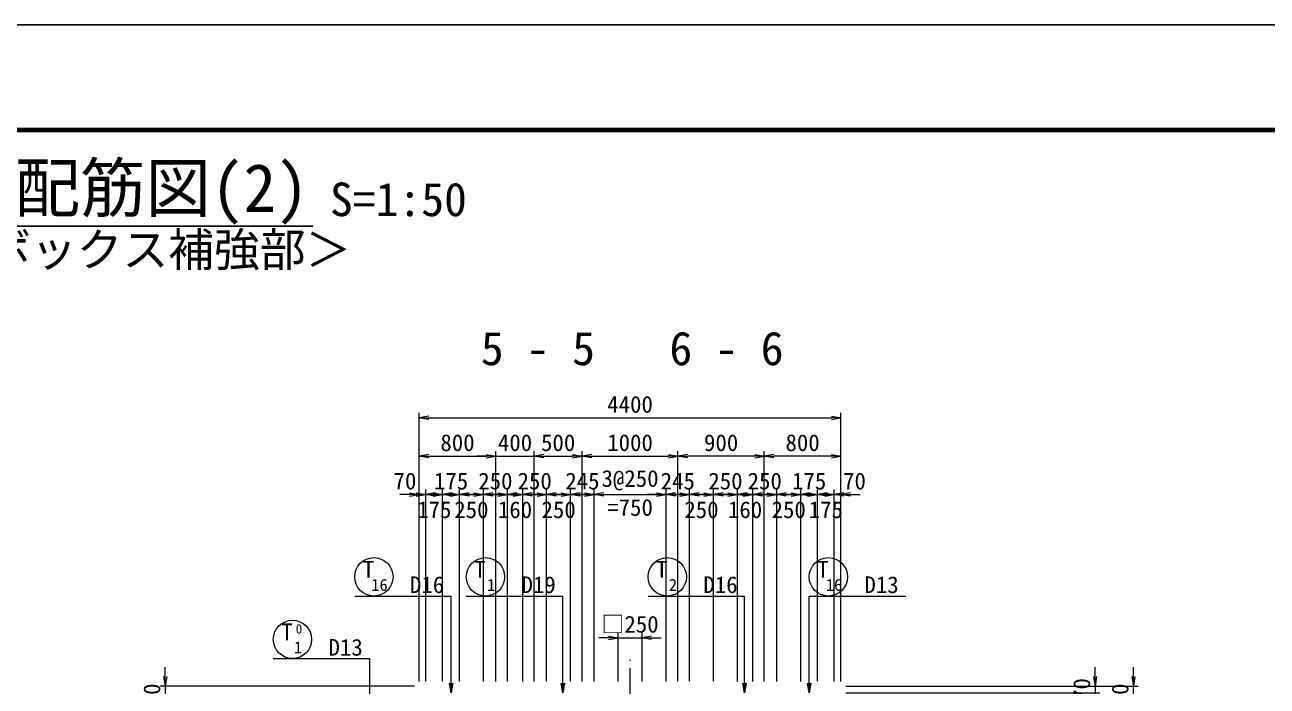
# Model space of a CAD drawing. Header units: millimetres. Extents: x 169470 to 758170, y -17820 to 11880.
# Drawn here: x 232481 to 245440, y 4983 to 11880 of the extents above; entities that cross this region are included whole.
import ezdxf
from ezdxf.enums import TextEntityAlignment as Align

# ---------------------------------------------------------------- set-up
doc = ezdxf.new("R2010")
doc.units = ezdxf.units.MM
doc.header["$LTSCALE"] = 50
doc.header["$PDSIZE"] = 300
doc.linetypes.add('SXF_一点短鎖線', pattern=[9.25, 6, -1.5, 0.25, -1.5])
doc.layers.get('Defpoints').update_dxf_attribs({"color": 151})
for name, color, linetype, lineweight in [('D-BMK', 2, 'SXF_一点短鎖線', 13), ('D-STR-DIM', 7, 'Continuous', 13), ('D-STR-HTXT', 7, 'Continuous', 13), ('D-STR-TXT', 7, 'Continuous', 13), ('D-TTL', 2, 'Continuous', 140), ('D-TTL-LINE', 7, 'Continuous', 25), ('D-TTL-TXT', 7, 'Continuous', 25)]:
    doc.layers.add(name, color=color, linetype=linetype, lineweight=lineweight)
doc.styles.add('MS ゴシック', font='MS Gothic.ttf')
doc.styles.add('YOKO_GOTHIC', font='MS Gothic.ttf')
doc.dimstyles.new('S50', dxfattribs={"dimscale": 50, "dimtxt": 3.5, "dimasz": 2, "dimexe": 1, "dimexo": 1, "dimgap": 1, "dimtad": 1, "dimdec": 0, "dimzin": 1, "dimdsep": 46, "dimtxsty": 'YOKO_GOTHIC', "dimblk": 'OPEN', "dimcen": 0, "dimclrd": 256, "dimclre": 256, "dimclrt": 256, "dimaunit": 1, "dimadec": 3, "dimazin": 0, "dimtfac": 1, "dimtdec": 0, "dimtix": 1, "dimtmove": 2, "dimatfit": 3, "dimldrblk": 'OPEN', "dimfxl": 1, "dimlwd": -1, "dimlwe": -1, "dimarcsym": 2})

# ---------------------------------------------------------------- blocks, each defined once
blk = doc.blocks.new('_Open')
at = {"color": 0, "linetype": 'ByBlock', "lineweight": -2}
for p, q in [((-1, 0.17), (0, 0)), ((-1, -0.17), (0, 0)), ((0, 0), (-1, 0))]:
    blk.add_line(p, q, dxfattribs=at)
blk = doc.blocks.new('*D3940')
at = {"layer": 'D-STR-DIM', "transparency": 16777216}
for p, q in [((233944, 5083), (233944, 5183)), ((236544, 4983), (233894, 4983)), ((233944, 4983), (233944, 4683)), ((236544, 4683), (233894, 4683)), ((233944, 4583), (233944, 4483))]:
    blk.add_line(p, q, dxfattribs=at)
at = {"layer": 'Defpoints', "color": 0, "transparency": 16777216}
for p in [(236594, 4983), (233944, 4683), (236594, 4683)]:
    blk.add_point(p, dxfattribs=at)
at = {"layer": 'D-STR-DIM', "transparency": 16777216, "xscale": 100, "yscale": 100, "zscale": 100}
for p, rotation in [((233944, 4983), 270), ((233944, 4683), 90)]:
    blk.add_blockref('_Open', p, dxfattribs=dict(at, rotation=rotation))
at = {"layer": 'D-STR-DIM', "transparency": 16777216, "insert": (233807, 4833), "char_height": 175, "attachment_point": 5, "rotation": 90, "style": 'YOKO_GOTHIC'}
blk.add_mtext('300', dxfattribs=at)
blk = doc.blocks.new('*D3946')
at = {"layer": 'D-STR-DIM', "transparency": 16777216}
for p, q in [((236594, 5033), (236594, 7833)), ((236694, 7783), (240894, 7783)), ((240994, 5033), (240994, 7833))]:
    blk.add_line(p, q, dxfattribs=at)
at = {"layer": 'Defpoints', "color": 0, "transparency": 16777216}
for p in [(240994, 7783), (236594, 4983), (240994, 4983)]:
    blk.add_point(p, dxfattribs=at)
at = {"layer": 'D-STR-DIM', "transparency": 16777216, "xscale": 100, "yscale": 100, "zscale": 100, "rotation": 180}
blk.add_blockref('_Open', (236594, 7783), dxfattribs=at)
at = {"layer": 'D-STR-DIM', "transparency": 16777216, "xscale": 100, "yscale": 100, "zscale": 100}
blk.add_blockref('_Open', (240994, 7783), dxfattribs=at)
at = {"layer": 'D-STR-DIM', "transparency": 16777216, "insert": (238794, 7921), "char_height": 175, "attachment_point": 5, "style": 'YOKO_GOTHIC'}
blk.add_mtext('4400', dxfattribs=at)
blk = doc.blocks.new('*D3947')
at = {"layer": 'D-STR-DIM', "transparency": 16777216}
for p, q in [((236594, 5033), (236594, 7433)), ((237394, 5033), (237394, 7433)), ((236694, 7383), (237294, 7383))]:
    blk.add_line(p, q, dxfattribs=at)
at = {"layer": 'Defpoints', "color": 0, "transparency": 16777216}
for p in [(237394, 7383), (236594, 4983), (237394, 4983)]:
    blk.add_point(p, dxfattribs=at)
at = {"layer": 'D-STR-DIM', "transparency": 16777216, "xscale": 100, "yscale": 100, "zscale": 100, "rotation": 180}
blk.add_blockref('_Open', (236594, 7383), dxfattribs=at)
at = {"layer": 'D-STR-DIM', "transparency": 16777216, "xscale": 100, "yscale": 100, "zscale": 100}
blk.add_blockref('_Open', (237394, 7383), dxfattribs=at)
at = {"layer": 'D-STR-DIM', "transparency": 16777216, "insert": (236994, 7521), "char_height": 175, "attachment_point": 5, "style": 'YOKO_GOTHIC'}
blk.add_mtext('800', dxfattribs=at)
blk = doc.blocks.new('*D3948')
at = {"layer": 'D-STR-DIM', "transparency": 16777216}
for p, q in [((237394, 5033), (237394, 7433)), ((237794, 5033), (237794, 7433)), ((237294, 7383), (237194, 7383)), ((237394, 7383), (237794, 7383)), ((237894, 7383), (237994, 7383))]:
    blk.add_line(p, q, dxfattribs=at)
at = {"layer": 'Defpoints', "color": 0, "transparency": 16777216}
for p in [(237794, 7383), (237394, 4983), (237794, 4983)]:
    blk.add_point(p, dxfattribs=at)
at = {"layer": 'D-STR-DIM', "transparency": 16777216, "xscale": 100, "yscale": 100, "zscale": 100}
blk.add_blockref('_Open', (237394, 7383), dxfattribs=at)
at = {"layer": 'D-STR-DIM', "transparency": 16777216, "xscale": 100, "yscale": 100, "zscale": 100, "rotation": 180}
blk.add_blockref('_Open', (237794, 7383), dxfattribs=at)
at = {"layer": 'D-STR-DIM', "transparency": 16777216, "insert": (237594, 7521), "char_height": 175, "attachment_point": 5, "style": 'YOKO_GOTHIC'}
blk.add_mtext('400', dxfattribs=at)
blk = doc.blocks.new('*D3949')
at = {"layer": 'D-STR-DIM', "transparency": 16777216}
for p, q in [((237794, 5033), (237794, 7433)), ((238294, 5033), (238294, 7433)), ((237894, 7383), (238194, 7383))]:
    blk.add_line(p, q, dxfattribs=at)
at = {"layer": 'Defpoints', "color": 0, "transparency": 16777216}
for p in [(238294, 7383), (237794, 4983), (238294, 4983)]:
    blk.add_point(p, dxfattribs=at)
at = {"layer": 'D-STR-DIM', "transparency": 16777216, "xscale": 100, "yscale": 100, "zscale": 100, "rotation": 180}
blk.add_blockref('_Open', (237794, 7383), dxfattribs=at)
at = {"layer": 'D-STR-DIM', "transparency": 16777216, "xscale": 100, "yscale": 100, "zscale": 100}
blk.add_blockref('_Open', (238294, 7383), dxfattribs=at)
at = {"layer": 'D-STR-DIM', "transparency": 16777216, "insert": (238044, 7521), "char_height": 175, "attachment_point": 5, "style": 'YOKO_GOTHIC'}
blk.add_mtext('500', dxfattribs=at)
blk = doc.blocks.new('*D3950')
at = {"layer": 'D-STR-DIM', "transparency": 16777216}
for p, q in [((238294, 5033), (238294, 7433)), ((239294, 5033), (239294, 7433)), ((238394, 7383), (239194, 7383))]:
    blk.add_line(p, q, dxfattribs=at)
at = {"layer": 'Defpoints', "color": 0, "transparency": 16777216}
for p in [(239294, 7383), (238294, 4983), (239294, 4983)]:
    blk.add_point(p, dxfattribs=at)
at = {"layer": 'D-STR-DIM', "transparency": 16777216, "xscale": 100, "yscale": 100, "zscale": 100, "rotation": 180}
blk.add_blockref('_Open', (238294, 7383), dxfattribs=at)
at = {"layer": 'D-STR-DIM', "transparency": 16777216, "xscale": 100, "yscale": 100, "zscale": 100}
blk.add_blockref('_Open', (239294, 7383), dxfattribs=at)
at = {"layer": 'D-STR-DIM', "transparency": 16777216, "insert": (238794, 7521), "char_height": 175, "attachment_point": 5, "style": 'YOKO_GOTHIC'}
blk.add_mtext('1000', dxfattribs=at)
blk = doc.blocks.new('*D3951')
at = {"layer": 'D-STR-DIM', "transparency": 16777216}
for p, q in [((236594, 5033), (236594, 7033)), ((236664, 5033), (236664, 7033)), ((236494, 6983), (236394, 6983)), ((236594, 6983), (236664, 6983)), ((236764, 6983), (236864, 6983))]:
    blk.add_line(p, q, dxfattribs=at)
at = {"layer": 'Defpoints', "color": 0, "transparency": 16777216}
for p in [(236664, 6983), (236594, 4983), (236664, 4983)]:
    blk.add_point(p, dxfattribs=at)
at = {"layer": 'D-STR-DIM', "transparency": 16777216, "xscale": 100, "yscale": 100, "zscale": 100}
blk.add_blockref('_Open', (236594, 6983), dxfattribs=at)
at = {"layer": 'D-STR-DIM', "transparency": 16777216, "xscale": 100, "yscale": 100, "zscale": 100, "rotation": 180}
blk.add_blockref('_Open', (236664, 6983), dxfattribs=at)
at = {"layer": 'D-STR-DIM', "transparency": 16777216, "insert": (236446, 7121), "char_height": 175, "attachment_point": 5, "style": 'YOKO_GOTHIC'}
blk.add_mtext('70', dxfattribs=at)
blk = doc.blocks.new('*D3952')
at = {"layer": 'D-STR-DIM', "transparency": 16777216}
for p, q in [((240924, 5033), (240924, 7033)), ((240994, 5033), (240994, 7033)), ((240824, 6983), (240724, 6983)), ((240994, 6983), (240924, 6983)), ((241094, 6983), (241194, 6983))]:
    blk.add_line(p, q, dxfattribs=at)
at = {"layer": 'Defpoints', "color": 0, "transparency": 16777216}
for p in [(240924, 6983), (240924, 4983), (240994, 4983)]:
    blk.add_point(p, dxfattribs=at)
at = {"layer": 'D-STR-DIM', "transparency": 16777216, "xscale": 100, "yscale": 100, "zscale": 100}
blk.add_blockref('_Open', (240924, 6983), dxfattribs=at)
at = {"layer": 'D-STR-DIM', "transparency": 16777216, "xscale": 100, "yscale": 100, "zscale": 100, "rotation": 180}
blk.add_blockref('_Open', (240994, 6983), dxfattribs=at)
at = {"layer": 'D-STR-DIM', "transparency": 16777216, "insert": (241135, 7121), "char_height": 175, "attachment_point": 5, "style": 'YOKO_GOTHIC'}
blk.add_mtext('70', dxfattribs=at)
blk = doc.blocks.new('*D3953')
at = {"layer": 'D-STR-DIM', "transparency": 16777216}
for p, q in [((236664, 5033), (236664, 7033)), ((236839, 5033), (236839, 7033)), ((236564, 6983), (236464, 6983)), ((236664, 6983), (236839, 6983)), ((236939, 6983), (237039, 6983))]:
    blk.add_line(p, q, dxfattribs=at)
at = {"layer": 'Defpoints', "color": 0, "transparency": 16777216}
for p in [(236839, 6983), (236664, 4983), (236839, 4983)]:
    blk.add_point(p, dxfattribs=at)
at = {"layer": 'D-STR-DIM', "transparency": 16777216, "xscale": 100, "yscale": 100, "zscale": 100}
blk.add_blockref('_Open', (236664, 6983), dxfattribs=at)
at = {"layer": 'D-STR-DIM', "transparency": 16777216, "xscale": 100, "yscale": 100, "zscale": 100, "rotation": 180}
blk.add_blockref('_Open', (236839, 6983), dxfattribs=at)
at = {"layer": 'D-STR-DIM', "transparency": 16777216, "insert": (236752, 6822), "char_height": 175, "attachment_point": 5, "style": 'YOKO_GOTHIC'}
blk.add_mtext('175', dxfattribs=at)
blk = doc.blocks.new('*D3954')
at = {"layer": 'D-STR-DIM', "transparency": 16777216}
for p, q in [((238419, 5033), (238419, 7033)), ((239169, 5033), (239169, 7033)), ((238319, 6983), (238219, 6983)), ((238419, 6983), (239169, 6983)), ((239269, 6983), (239369, 6983))]:
    blk.add_line(p, q, dxfattribs=at)
at = {"layer": 'Defpoints', "color": 0, "transparency": 16777216}
for p in [(239169, 6983), (238419, 4983), (239169, 4983)]:
    blk.add_point(p, dxfattribs=at)
at = {"layer": 'D-STR-DIM', "transparency": 16777216, "xscale": 100, "yscale": 100, "zscale": 100}
blk.add_blockref('_Open', (238419, 6983), dxfattribs=at)
at = {"layer": 'D-STR-DIM', "transparency": 16777216, "xscale": 100, "yscale": 100, "zscale": 100, "rotation": 180}
blk.add_blockref('_Open', (239169, 6983), dxfattribs=at)
at = {"layer": 'D-STR-DIM', "transparency": 16777216, "char_height": 175, "attachment_point": 5, "style": 'YOKO_GOTHIC'}
for s, insert in [('3@250', (238794, 7130)), ('=750', (238794, 6846))]:
    blk.add_mtext(s, dxfattribs=dict(at, insert=insert))
blk = doc.blocks.new('*D3955')
at = {"layer": 'D-STR-DIM', "transparency": 16777216}
for p, q in [((236839, 5033), (236839, 7033)), ((237014, 5033), (237014, 7033)), ((236739, 6983), (236639, 6983)), ((236839, 6983), (237014, 6983)), ((237114, 6983), (237214, 6983))]:
    blk.add_line(p, q, dxfattribs=at)
at = {"layer": 'Defpoints', "color": 0, "transparency": 16777216}
for p in [(237014, 6983), (236839, 4983), (237014, 4983)]:
    blk.add_point(p, dxfattribs=at)
at = {"layer": 'D-STR-DIM', "transparency": 16777216, "xscale": 100, "yscale": 100, "zscale": 100}
blk.add_blockref('_Open', (236839, 6983), dxfattribs=at)
at = {"layer": 'D-STR-DIM', "transparency": 16777216, "xscale": 100, "yscale": 100, "zscale": 100, "rotation": 180}
blk.add_blockref('_Open', (237014, 6983), dxfattribs=at)
at = {"layer": 'D-STR-DIM', "transparency": 16777216, "insert": (236927, 7121), "char_height": 175, "attachment_point": 5, "style": 'YOKO_GOTHIC'}
blk.add_mtext('175', dxfattribs=at)
blk = doc.blocks.new('*D3956')
at = {"layer": 'D-STR-DIM', "transparency": 16777216}
for p, q in [((237014, 5033), (237014, 7033)), ((237264, 5033), (237264, 7033)), ((236914, 6983), (236814, 6983)), ((237014, 6983), (237264, 6983)), ((237364, 6983), (237464, 6983))]:
    blk.add_line(p, q, dxfattribs=at)
at = {"layer": 'Defpoints', "color": 0, "transparency": 16777216}
for p in [(237264, 6983), (237014, 4983), (237264, 4983)]:
    blk.add_point(p, dxfattribs=at)
at = {"layer": 'D-STR-DIM', "transparency": 16777216, "xscale": 100, "yscale": 100, "zscale": 100}
blk.add_blockref('_Open', (237014, 6983), dxfattribs=at)
at = {"layer": 'D-STR-DIM', "transparency": 16777216, "xscale": 100, "yscale": 100, "zscale": 100, "rotation": 180}
blk.add_blockref('_Open', (237264, 6983), dxfattribs=at)
at = {"layer": 'D-STR-DIM', "transparency": 16777216, "insert": (237139, 6822), "char_height": 175, "attachment_point": 5, "style": 'YOKO_GOTHIC'}
blk.add_mtext('250', dxfattribs=at)
blk = doc.blocks.new('*D3957')
at = {"layer": 'D-STR-DIM', "transparency": 16777216}
for p, q in [((237264, 5033), (237264, 7033)), ((237514, 5033), (237514, 7033)), ((237164, 6983), (237064, 6983)), ((237264, 6983), (237514, 6983)), ((237614, 6983), (237714, 6983))]:
    blk.add_line(p, q, dxfattribs=at)
at = {"layer": 'Defpoints', "color": 0, "transparency": 16777216}
for p in [(237514, 6983), (237264, 4983), (237514, 4983)]:
    blk.add_point(p, dxfattribs=at)
at = {"layer": 'D-STR-DIM', "transparency": 16777216, "xscale": 100, "yscale": 100, "zscale": 100}
blk.add_blockref('_Open', (237264, 6983), dxfattribs=at)
at = {"layer": 'D-STR-DIM', "transparency": 16777216, "xscale": 100, "yscale": 100, "zscale": 100, "rotation": 180}
blk.add_blockref('_Open', (237514, 6983), dxfattribs=at)
at = {"layer": 'D-STR-DIM', "transparency": 16777216, "insert": (237389, 7121), "char_height": 175, "attachment_point": 5, "style": 'YOKO_GOTHIC'}
blk.add_mtext('250', dxfattribs=at)
blk = doc.blocks.new('*D3958')
at = {"layer": 'D-STR-DIM', "transparency": 16777216}
for p, q in [((237514, 5033), (237514, 7033)), ((237674, 5033), (237674, 7033)), ((237414, 6983), (237314, 6983)), ((237514, 6983), (237674, 6983)), ((237774, 6983), (237874, 6983))]:
    blk.add_line(p, q, dxfattribs=at)
at = {"layer": 'Defpoints', "color": 0, "transparency": 16777216}
for p in [(237674, 6983), (237514, 4983), (237674, 4983)]:
    blk.add_point(p, dxfattribs=at)
at = {"layer": 'D-STR-DIM', "transparency": 16777216, "xscale": 100, "yscale": 100, "zscale": 100}
blk.add_blockref('_Open', (237514, 6983), dxfattribs=at)
at = {"layer": 'D-STR-DIM', "transparency": 16777216, "xscale": 100, "yscale": 100, "zscale": 100, "rotation": 180}
blk.add_blockref('_Open', (237674, 6983), dxfattribs=at)
at = {"layer": 'D-STR-DIM', "transparency": 16777216, "insert": (237594, 6822), "char_height": 175, "attachment_point": 5, "style": 'YOKO_GOTHIC'}
blk.add_mtext('160', dxfattribs=at)
blk = doc.blocks.new('*D3959')
at = {"layer": 'D-STR-DIM', "transparency": 16777216}
for p, q in [((237674, 5033), (237674, 7033)), ((237924, 5033), (237924, 7033)), ((237574, 6983), (237474, 6983)), ((237674, 6983), (237924, 6983)), ((238024, 6983), (238124, 6983))]:
    blk.add_line(p, q, dxfattribs=at)
at = {"layer": 'Defpoints', "color": 0, "transparency": 16777216}
for p in [(237924, 6983), (237674, 4983), (237924, 4983)]:
    blk.add_point(p, dxfattribs=at)
at = {"layer": 'D-STR-DIM', "transparency": 16777216, "xscale": 100, "yscale": 100, "zscale": 100}
blk.add_blockref('_Open', (237674, 6983), dxfattribs=at)
at = {"layer": 'D-STR-DIM', "transparency": 16777216, "xscale": 100, "yscale": 100, "zscale": 100, "rotation": 180}
blk.add_blockref('_Open', (237924, 6983), dxfattribs=at)
at = {"layer": 'D-STR-DIM', "transparency": 16777216, "insert": (237799, 7121), "char_height": 175, "attachment_point": 5, "style": 'YOKO_GOTHIC'}
blk.add_mtext('250', dxfattribs=at)
blk = doc.blocks.new('*D3960')
at = {"layer": 'D-STR-DIM', "transparency": 16777216}
for p, q in [((237924, 5033), (237924, 7033)), ((238174, 5033), (238174, 7033)), ((237824, 6983), (237724, 6983)), ((237924, 6983), (238174, 6983)), ((238274, 6983), (238374, 6983))]:
    blk.add_line(p, q, dxfattribs=at)
at = {"layer": 'Defpoints', "color": 0, "transparency": 16777216}
for p in [(238174, 6983), (237924, 4983), (238174, 4983)]:
    blk.add_point(p, dxfattribs=at)
at = {"layer": 'D-STR-DIM', "transparency": 16777216, "xscale": 100, "yscale": 100, "zscale": 100}
blk.add_blockref('_Open', (237924, 6983), dxfattribs=at)
at = {"layer": 'D-STR-DIM', "transparency": 16777216, "xscale": 100, "yscale": 100, "zscale": 100, "rotation": 180}
blk.add_blockref('_Open', (238174, 6983), dxfattribs=at)
at = {"layer": 'D-STR-DIM', "transparency": 16777216, "insert": (238049, 6822), "char_height": 175, "attachment_point": 5, "style": 'YOKO_GOTHIC'}
blk.add_mtext('250', dxfattribs=at)
blk = doc.blocks.new('*D3961')
at = {"layer": 'D-STR-DIM', "transparency": 16777216}
for p, q in [((238174, 5033), (238174, 7033)), ((238419, 5033), (238419, 7033)), ((238074, 6983), (237974, 6983)), ((238174, 6983), (238419, 6983)), ((238519, 6983), (238619, 6983))]:
    blk.add_line(p, q, dxfattribs=at)
at = {"layer": 'Defpoints', "color": 0, "transparency": 16777216}
for p in [(238419, 6983), (238174, 4983), (238419, 4983)]:
    blk.add_point(p, dxfattribs=at)
at = {"layer": 'D-STR-DIM', "transparency": 16777216, "xscale": 100, "yscale": 100, "zscale": 100}
blk.add_blockref('_Open', (238174, 6983), dxfattribs=at)
at = {"layer": 'D-STR-DIM', "transparency": 16777216, "xscale": 100, "yscale": 100, "zscale": 100, "rotation": 180}
blk.add_blockref('_Open', (238419, 6983), dxfattribs=at)
at = {"layer": 'D-STR-DIM', "transparency": 16777216, "insert": (238297, 7121), "char_height": 175, "attachment_point": 5, "style": 'YOKO_GOTHIC'}
blk.add_mtext('245', dxfattribs=at)
blk = doc.blocks.new('*D3962')
at = {"layer": 'D-STR-DIM', "transparency": 16777216}
for p, q in [((240749, 5033), (240749, 7033)), ((240924, 5033), (240924, 7033)), ((240649, 6983), (240549, 6983)), ((240924, 6983), (240749, 6983)), ((241024, 6983), (241124, 6983))]:
    blk.add_line(p, q, dxfattribs=at)
at = {"layer": 'Defpoints', "color": 0, "transparency": 16777216}
for p in [(240749, 6983), (240749, 4983), (240924, 4983)]:
    blk.add_point(p, dxfattribs=at)
at = {"layer": 'D-STR-DIM', "transparency": 16777216, "xscale": 100, "yscale": 100, "zscale": 100}
blk.add_blockref('_Open', (240749, 6983), dxfattribs=at)
at = {"layer": 'D-STR-DIM', "transparency": 16777216, "xscale": 100, "yscale": 100, "zscale": 100, "rotation": 180}
blk.add_blockref('_Open', (240924, 6983), dxfattribs=at)
at = {"layer": 'D-STR-DIM', "transparency": 16777216, "insert": (240837, 6822), "char_height": 175, "attachment_point": 5, "style": 'YOKO_GOTHIC'}
blk.add_mtext('175', dxfattribs=at)
blk = doc.blocks.new('*D3963')
at = {"layer": 'D-STR-DIM', "transparency": 16777216}
for p, q in [((240574, 5033), (240574, 7033)), ((240749, 5033), (240749, 7033)), ((240474, 6983), (240374, 6983)), ((240749, 6983), (240574, 6983)), ((240849, 6983), (240949, 6983))]:
    blk.add_line(p, q, dxfattribs=at)
at = {"layer": 'Defpoints', "color": 0, "transparency": 16777216}
for p in [(240574, 6983), (240574, 4983), (240749, 4983)]:
    blk.add_point(p, dxfattribs=at)
at = {"layer": 'D-STR-DIM', "transparency": 16777216, "xscale": 100, "yscale": 100, "zscale": 100}
blk.add_blockref('_Open', (240574, 6983), dxfattribs=at)
at = {"layer": 'D-STR-DIM', "transparency": 16777216, "xscale": 100, "yscale": 100, "zscale": 100, "rotation": 180}
blk.add_blockref('_Open', (240749, 6983), dxfattribs=at)
at = {"layer": 'D-STR-DIM', "transparency": 16777216, "insert": (240662, 7121), "char_height": 175, "attachment_point": 5, "style": 'YOKO_GOTHIC'}
blk.add_mtext('175', dxfattribs=at)
blk = doc.blocks.new('*D3964')
at = {"layer": 'D-STR-DIM', "transparency": 16777216}
for p, q in [((240324, 5033), (240324, 7033)), ((240574, 5033), (240574, 7033)), ((240224, 6983), (240124, 6983)), ((240574, 6983), (240324, 6983)), ((240674, 6983), (240774, 6983))]:
    blk.add_line(p, q, dxfattribs=at)
at = {"layer": 'Defpoints', "color": 0, "transparency": 16777216}
for p in [(240324, 6983), (240324, 4983), (240574, 4983)]:
    blk.add_point(p, dxfattribs=at)
at = {"layer": 'D-STR-DIM', "transparency": 16777216, "xscale": 100, "yscale": 100, "zscale": 100}
blk.add_blockref('_Open', (240324, 6983), dxfattribs=at)
at = {"layer": 'D-STR-DIM', "transparency": 16777216, "xscale": 100, "yscale": 100, "zscale": 100, "rotation": 180}
blk.add_blockref('_Open', (240574, 6983), dxfattribs=at)
at = {"layer": 'D-STR-DIM', "transparency": 16777216, "insert": (240449, 6822), "char_height": 175, "attachment_point": 5, "style": 'YOKO_GOTHIC'}
blk.add_mtext('250', dxfattribs=at)
blk = doc.blocks.new('*D3965')
at = {"layer": 'D-STR-DIM', "transparency": 16777216}
for p, q in [((240074, 5033), (240074, 7033)), ((240324, 5033), (240324, 7033)), ((239974, 6983), (239874, 6983)), ((240324, 6983), (240074, 6983)), ((240424, 6983), (240524, 6983))]:
    blk.add_line(p, q, dxfattribs=at)
at = {"layer": 'Defpoints', "color": 0, "transparency": 16777216}
for p in [(240074, 6983), (240074, 4983), (240324, 4983)]:
    blk.add_point(p, dxfattribs=at)
at = {"layer": 'D-STR-DIM', "transparency": 16777216, "xscale": 100, "yscale": 100, "zscale": 100}
blk.add_blockref('_Open', (240074, 6983), dxfattribs=at)
at = {"layer": 'D-STR-DIM', "transparency": 16777216, "xscale": 100, "yscale": 100, "zscale": 100, "rotation": 180}
blk.add_blockref('_Open', (240324, 6983), dxfattribs=at)
at = {"layer": 'D-STR-DIM', "transparency": 16777216, "insert": (240199, 7121), "char_height": 175, "attachment_point": 5, "style": 'YOKO_GOTHIC'}
blk.add_mtext('250', dxfattribs=at)
blk = doc.blocks.new('*D3966')
at = {"layer": 'D-STR-DIM', "transparency": 16777216}
for p, q in [((239914, 5033), (239914, 7033)), ((240074, 5033), (240074, 7033)), ((239814, 6983), (239714, 6983)), ((240074, 6983), (239914, 6983)), ((240174, 6983), (240274, 6983))]:
    blk.add_line(p, q, dxfattribs=at)
at = {"layer": 'Defpoints', "color": 0, "transparency": 16777216}
for p in [(239914, 6983), (239914, 4983), (240074, 4983)]:
    blk.add_point(p, dxfattribs=at)
at = {"layer": 'D-STR-DIM', "transparency": 16777216, "xscale": 100, "yscale": 100, "zscale": 100}
blk.add_blockref('_Open', (239914, 6983), dxfattribs=at)
at = {"layer": 'D-STR-DIM', "transparency": 16777216, "xscale": 100, "yscale": 100, "zscale": 100, "rotation": 180}
blk.add_blockref('_Open', (240074, 6983), dxfattribs=at)
at = {"layer": 'D-STR-DIM', "transparency": 16777216, "insert": (239994, 6822), "char_height": 175, "attachment_point": 5, "style": 'YOKO_GOTHIC'}
blk.add_mtext('160', dxfattribs=at)
blk = doc.blocks.new('*D3967')
at = {"layer": 'D-STR-DIM', "transparency": 16777216}
for p, q in [((239664, 5033), (239664, 7033)), ((239914, 5033), (239914, 7033)), ((239564, 6983), (239464, 6983)), ((239914, 6983), (239664, 6983)), ((240014, 6983), (240114, 6983))]:
    blk.add_line(p, q, dxfattribs=at)
at = {"layer": 'Defpoints', "color": 0, "transparency": 16777216}
for p in [(239664, 6983), (239664, 4983), (239914, 4983)]:
    blk.add_point(p, dxfattribs=at)
at = {"layer": 'D-STR-DIM', "transparency": 16777216, "xscale": 100, "yscale": 100, "zscale": 100}
blk.add_blockref('_Open', (239664, 6983), dxfattribs=at)
at = {"layer": 'D-STR-DIM', "transparency": 16777216, "xscale": 100, "yscale": 100, "zscale": 100, "rotation": 180}
blk.add_blockref('_Open', (239914, 6983), dxfattribs=at)
at = {"layer": 'D-STR-DIM', "transparency": 16777216, "insert": (239789, 7121), "char_height": 175, "attachment_point": 5, "style": 'YOKO_GOTHIC'}
blk.add_mtext('250', dxfattribs=at)
blk = doc.blocks.new('*D3968')
at = {"layer": 'D-STR-DIM', "transparency": 16777216}
for p, q in [((239414, 5033), (239414, 7033)), ((239664, 5033), (239664, 7033)), ((239314, 6983), (239214, 6983)), ((239664, 6983), (239414, 6983)), ((239764, 6983), (239864, 6983))]:
    blk.add_line(p, q, dxfattribs=at)
at = {"layer": 'Defpoints', "color": 0, "transparency": 16777216}
for p in [(239414, 6983), (239414, 4983), (239664, 4983)]:
    blk.add_point(p, dxfattribs=at)
at = {"layer": 'D-STR-DIM', "transparency": 16777216, "xscale": 100, "yscale": 100, "zscale": 100}
blk.add_blockref('_Open', (239414, 6983), dxfattribs=at)
at = {"layer": 'D-STR-DIM', "transparency": 16777216, "xscale": 100, "yscale": 100, "zscale": 100, "rotation": 180}
blk.add_blockref('_Open', (239664, 6983), dxfattribs=at)
at = {"layer": 'D-STR-DIM', "transparency": 16777216, "insert": (239539, 6822), "char_height": 175, "attachment_point": 5, "style": 'YOKO_GOTHIC'}
blk.add_mtext('250', dxfattribs=at)
blk = doc.blocks.new('*D3969')
at = {"layer": 'D-STR-DIM', "transparency": 16777216}
for p, q in [((239169, 5033), (239169, 7033)), ((239414, 5033), (239414, 7033)), ((239069, 6983), (238969, 6983)), ((239414, 6983), (239169, 6983)), ((239514, 6983), (239614, 6983))]:
    blk.add_line(p, q, dxfattribs=at)
at = {"layer": 'Defpoints', "color": 0, "transparency": 16777216}
for p in [(239169, 6983), (239169, 4983), (239414, 4983)]:
    blk.add_point(p, dxfattribs=at)
at = {"layer": 'D-STR-DIM', "transparency": 16777216, "xscale": 100, "yscale": 100, "zscale": 100}
blk.add_blockref('_Open', (239169, 6983), dxfattribs=at)
at = {"layer": 'D-STR-DIM', "transparency": 16777216, "xscale": 100, "yscale": 100, "zscale": 100, "rotation": 180}
blk.add_blockref('_Open', (239414, 6983), dxfattribs=at)
at = {"layer": 'D-STR-DIM', "transparency": 16777216, "insert": (239292, 7121), "char_height": 175, "attachment_point": 5, "style": 'YOKO_GOTHIC'}
blk.add_mtext('245', dxfattribs=at)
blk = doc.blocks.new('*D3970')
at = {"layer": 'D-STR-DIM', "transparency": 16777216}
for p, q in [((240194, 5033), (240194, 7433)), ((240994, 5033), (240994, 7433)), ((240894, 7383), (240294, 7383))]:
    blk.add_line(p, q, dxfattribs=at)
at = {"layer": 'Defpoints', "color": 0, "transparency": 16777216}
for p in [(240194, 7383), (240194, 4983), (240994, 4983)]:
    blk.add_point(p, dxfattribs=at)
at = {"layer": 'D-STR-DIM', "transparency": 16777216, "xscale": 100, "yscale": 100, "zscale": 100, "rotation": 180}
blk.add_blockref('_Open', (240194, 7383), dxfattribs=at)
at = {"layer": 'D-STR-DIM', "transparency": 16777216, "xscale": 100, "yscale": 100, "zscale": 100}
blk.add_blockref('_Open', (240994, 7383), dxfattribs=at)
at = {"layer": 'D-STR-DIM', "transparency": 16777216, "insert": (240594, 7521), "char_height": 175, "attachment_point": 5, "style": 'YOKO_GOTHIC'}
blk.add_mtext('800', dxfattribs=at)
blk = doc.blocks.new('*D3971')
at = {"layer": 'D-STR-DIM', "transparency": 16777216}
for p, q in [((239294, 5033), (239294, 7433)), ((240194, 5033), (240194, 7433)), ((240094, 7383), (239394, 7383))]:
    blk.add_line(p, q, dxfattribs=at)
at = {"layer": 'Defpoints', "color": 0, "transparency": 16777216}
for p in [(239294, 7383), (239294, 4983), (240194, 4983)]:
    blk.add_point(p, dxfattribs=at)
at = {"layer": 'D-STR-DIM', "transparency": 16777216, "xscale": 100, "yscale": 100, "zscale": 100, "rotation": 180}
blk.add_blockref('_Open', (239294, 7383), dxfattribs=at)
at = {"layer": 'D-STR-DIM', "transparency": 16777216, "xscale": 100, "yscale": 100, "zscale": 100}
blk.add_blockref('_Open', (240194, 7383), dxfattribs=at)
at = {"layer": 'D-STR-DIM', "transparency": 16777216, "insert": (239744, 7521), "char_height": 175, "attachment_point": 5, "style": 'YOKO_GOTHIC'}
blk.add_mtext('900', dxfattribs=at)
blk = doc.blocks.new('*D3996')
at = {"layer": 'D-STR-DIM', "transparency": 16777216}
for p, q in [((243644, 5083), (243644, 5183)), ((241044, 4983), (243694, 4983)), ((243644, 4983), (243644, 4913)), ((241044, 4913), (243694, 4913)), ((243644, 4813), (243644, 4713))]:
    blk.add_line(p, q, dxfattribs=at)
at = {"layer": 'Defpoints', "color": 0, "transparency": 16777216}
for p in [(240994, 4983), (240994, 4913), (243644, 4913)]:
    blk.add_point(p, dxfattribs=at)
at = {"layer": 'D-STR-DIM', "transparency": 16777216, "xscale": 100, "yscale": 100, "zscale": 100}
for p, rotation in [((243644, 4983), 270), ((243644, 4913), 90)]:
    blk.add_blockref('_Open', p, dxfattribs=dict(at, rotation=rotation))
at = {"layer": 'D-STR-DIM', "transparency": 16777216, "insert": (243507, 4948), "char_height": 175, "attachment_point": 5, "rotation": 90, "style": 'YOKO_GOTHIC'}
blk.add_mtext('70', dxfattribs=at)
blk = doc.blocks.new('*D4006')
at = {"layer": 'D-STR-DIM', "transparency": 16777216}
for p, q in [((244044, 5083), (244044, 5183)), ((241044, 4983), (244094, 4983)), ((244044, 4683), (244044, 4983)), ((240124, 4683), (244094, 4683)), ((244044, 4583), (244044, 4483))]:
    blk.add_line(p, q, dxfattribs=at)
at = {"layer": 'Defpoints', "color": 0, "transparency": 16777216}
for p in [(240994, 4983), (244044, 4983), (240074, 4683)]:
    blk.add_point(p, dxfattribs=at)
at = {"layer": 'D-STR-DIM', "transparency": 16777216, "xscale": 100, "yscale": 100, "zscale": 100}
for p, rotation in [((244044, 4983), 270), ((244044, 4683), 90)]:
    blk.add_blockref('_Open', p, dxfattribs=dict(at, rotation=rotation))
at = {"layer": 'D-STR-DIM', "transparency": 16777216, "insert": (243907, 4833), "char_height": 175, "attachment_point": 5, "rotation": 90, "style": 'YOKO_GOTHIC'}
blk.add_mtext('300', dxfattribs=at)
blk = doc.blocks.new('*D4014')
at = {"layer": 'D-STR-DIM', "transparency": 16777216}
for p, q in [((238569, 5488), (238469, 5488)), ((238669, 5033), (238669, 5538)), ((238669, 5488), (238919, 5488)), ((238919, 5033), (238919, 5538)), ((239019, 5488), (239119, 5488))]:
    blk.add_line(p, q, dxfattribs=at)
at = {"layer": 'Defpoints', "color": 0, "transparency": 16777216}
for p in [(238919, 5488), (238669, 4983), (238919, 4983)]:
    blk.add_point(p, dxfattribs=at)
at = {"layer": 'D-STR-DIM', "transparency": 16777216, "xscale": 100, "yscale": 100, "zscale": 100}
blk.add_blockref('_Open', (238669, 5488), dxfattribs=at)
at = {"layer": 'D-STR-DIM', "transparency": 16777216, "xscale": 100, "yscale": 100, "zscale": 100, "rotation": 180}
blk.add_blockref('_Open', (238919, 5488), dxfattribs=at)
at = {"layer": 'D-STR-DIM', "transparency": 16777216, "insert": (238794, 5627), "char_height": 175, "attachment_point": 5, "style": 'YOKO_GOTHIC'}
blk.add_mtext('□250', dxfattribs=at)

msp = doc.modelspace()

# ---------------------------------------------------------------- linework, layer by layer
at = {"layer": 'D-BMK'}
msp.add_line((238794.27, -3916.51), (238794.27, 5307.9), dxfattribs=at)
at = {"layer": 'D-STR-HTXT'}
for p, q in [((235921.43, 5923.59), (236927.99, 5923.59)), ((237085.8, 5923.59), (238092.36, 5923.59)), ((238982.12, 5923.59), (239988.68, 5923.59)), ((240662.84, 5923.59), (241669.4, 5923.59)), ((235072.34, 5271.09), (236078.9, 5271.09)), ((236078.9, 4603.26), (236078.9, 5271.09))]:
    msp.add_line(p, q, dxfattribs=at)
for centre in [(236121.43, 6123.59), (237285.8, 6123.59), (239182.12, 6123.59), (240862.84, 6123.59), (235272.34, 5471.09)]:
    msp.add_circle(centre, 200, dxfattribs=at)
at = {"layer": 'D-TTL'}
msp.add_lwpolyline([(212544.53, 10780), (212544.53, -16720), (252544.53, -16720), (252544.53, 10780)], close=True, dxfattribs=at)
at = {"layer": 'D-TTL-LINE'}
msp.add_line((229602.66, 9780), (235486.4, 9780), dxfattribs=at)
at = {"layer": 'Defpoints', "color": 1}
msp.add_lwpolyline([(211519.53, 11880), (211519.53, -17820), (253569.53, -17820), (253569.53, 11880)], close=True, dxfattribs=at)

# ---------------------------------------------------------------- texts
at = {"layer": 'D-STR-TXT', "style": 'MS ゴシック'}
msp.add_text('＜門柱部及びボックス補強部＞', height=350, dxfattribs=at).set_placement((232544.53, 9255.82), align=Align.BOTTOM_CENTER)
at = {"layer": 'D-STR-TXT', "style": 'YOKO_GOTHIC'}
for s, height, p in [('5 - 5', 350, (237832.91, 8331.1)), ('6 - 6', 350, (239800.04, 8331.1)), ('T', 175, (236065.15, 6115.27)), ('T', 175, (237229.52, 6115.27)), ('T', 175, (239125.84, 6115.27)), ('T', 175, (240806.56, 6115.27)), ('16', 125, (236180.81, 5977.47)), ('1', 125, (237345.18, 5977.47)), ('2', 125, (239241.5, 5977.47)), ('16', 125, (240922.22, 5977.47)), ('T', 175, (235216.06, 5462.77)), ('0', 100, (235340.46, 5531.28)), ('1', 125, (235331.72, 5324.97))]:
    msp.add_text(s, height=height, dxfattribs=at).set_placement(p, align=Align.CENTER)
for s, p in [('D16', (236497.95, 5953.59)), ('D19', (237662.32, 5953.59)), ('D16', (239558.64, 5953.59)), ('D13', (241239.36, 5953.59)), ('D13', (235648.86, 5301.09))]:
    msp.add_text(s, height=175, dxfattribs=at).set_placement(p)
at = {"layer": 'D-TTL-TXT', "style": 'MS ゴシック'}
for s, height, p in [('樋門本体配筋図(2)', 500, (232544.53, 9780)), ('S=1:50', 350, (236377.83, 9780))]:
    msp.add_text(s, height=height, dxfattribs=at).set_placement(p, align=Align.BOTTOM_CENTER)

# ---------------------------------------------------------------- dimensions: what is measured, and where the dimension line sits
at = {"layer": 'D-STR-DIM'}
for base, p1, p2, picture, middle in [((240994.17, 7783.49), (236594.38, 4983.49), (240994.17, 4983.49), '*D3946', (238794.27, 7920.99)), ((237394.27, 7383.49), (236594.38, 4983.49), (237394.27, 4983.49), '*D3947', (236994.32, 7520.99)), ((237794.27, 7383.49), (237394.27, 4983.49), (237794.27, 4983.49), '*D3948', (237594.27, 7520.99)), ((238294.27, 7383.49), (237794.27, 4983.49), (238294.27, 4983.49), '*D3949', (238044.27, 7520.99)), ((239294.27, 7383.49), (238294.27, 4983.49), (239294.27, 4983.49), '*D3950', (238794.27, 7520.99)), ((237014.27, 6983.49), (236839.38, 4983.49), (237014.27, 4983.49), '*D3955', (236926.82, 7120.99)), ((237514.27, 6983.49), (237264.27, 4983.49), (237514.27, 4983.49), '*D3957', (237389.27, 7120.99)), ((237924.27, 6983.49), (237674.27, 4983.49), (237924.27, 4983.49), '*D3959', (237799.27, 7120.99)), ((238419.27, 6983.49), (238174.27, 4983.49), (238419.27, 4983.49), '*D3961', (238296.77, 7120.99))]:
    dim = msp.add_linear_dim(base=base, p1=p1, p2=p2, dimstyle='S50', dxfattribs=at)
    dim.commit()
    dim.dimension.update_dxf_attribs({"geometry": picture, "text_midpoint": middle})
for base, p1, p2, angle, picture, middle in [((239294.27, 7383.49), (240194.27, 4983.49), (239294.27, 4983.49), 180, '*D3971', (239744.27, 7520.99)), ((240194.27, 7383.49), (240994.17, 4983.49), (240194.27, 4983.49), 180, '*D3970', (240594.22, 7520.99)), ((239169.27, 6983.49), (239414.27, 4983.49), (239169.27, 4983.49), 180, '*D3969', (239291.77, 7120.99)), ((239664.27, 6983.49), (239914.27, 4983.49), (239664.27, 4983.49), 180, '*D3967', (239789.27, 7120.99)), ((240074.27, 6983.49), (240324.27, 4983.49), (240074.27, 4983.49), 180, '*D3965', (240199.27, 7120.99)), ((240574.27, 6983.49), (240749.17, 4983.49), (240574.27, 4983.49), 180, '*D3963', (240661.72, 7120.99)), ((233944.38, 4683.49), (236594.38, 4983.49), (236594.38, 4683.49), 90, '*D3940', (233806.88, 4833.49)), ((244044.17, 4983.49), (240074.27, 4683.49), (240994.17, 4983.49), 90, '*D4006', (243906.67, 4833.49)), ((243644.17, 4913.49), (240994.17, 4983.49), (240994.17, 4913.49), 90, '*D3996', (243506.67, 4948.49))]:
    dim = msp.add_linear_dim(base=base, p1=p1, p2=p2, angle=angle, dimstyle='S50', dxfattribs=at)
    dim.commit()
    dim.dimension.update_dxf_attribs({"geometry": picture, "text_midpoint": middle})
for base, p1, p2, picture, middle in [((236664.38, 6983.49), (236594.38, 4983.49), (236664.38, 4983.49), '*D3951', (236445.5, 7120.99)), ((236839.38, 6983.49), (236664.38, 4983.49), (236839.38, 4983.49), '*D3953', (236751.88, 6821.9)), ((237264.27, 6983.49), (237014.27, 4983.49), (237264.27, 4983.49), '*D3956', (237139.27, 6821.9)), ((237674.27, 6983.49), (237514.27, 4983.49), (237674.27, 4983.49), '*D3958', (237594.27, 6821.9)), ((238174.27, 6983.49), (237924.27, 4983.49), (238174.27, 4983.49), '*D3960', (238049.27, 6821.9))]:
    dim = msp.add_linear_dim(base=base, p1=p1, p2=p2, dimstyle='S50', dxfattribs=at)
    dim.commit()
    dim.dimension.update_dxf_attribs({"geometry": picture, "text_midpoint": middle, "dimtype": 160})
dim = msp.add_linear_dim(base=(239169.27, 6983.49), p1=(238419.27, 4983.49), p2=(239169.27, 4983.49), text='3@250\\X=<>', dimstyle='S50', dxfattribs=at)
dim.commit()
dim.dimension.update_dxf_attribs({"geometry": '*D3954', "text_midpoint": (238794.27, 6983.49), "dimtype": 160})
for base, p1, p2, picture, middle in [((240924.17, 6983.49), (240994.17, 4983.49), (240924.17, 4983.49), '*D3952', (241134.64, 7120.99)), ((239414.27, 6983.49), (239664.27, 4983.49), (239414.27, 4983.49), '*D3968', (239539.27, 6821.9)), ((239914.27, 6983.49), (240074.27, 4983.49), (239914.27, 4983.49), '*D3966', (239994.27, 6821.9)), ((240324.27, 6983.49), (240574.27, 4983.49), (240324.27, 4983.49), '*D3964', (240449.27, 6821.9)), ((240749.17, 6983.49), (240924.17, 4983.49), (240749.17, 4983.49), '*D3962', (240836.67, 6821.9))]:
    dim = msp.add_linear_dim(base=base, p1=p1, p2=p2, angle=180, dimstyle='S50', dxfattribs=at)
    dim.commit()
    dim.dimension.update_dxf_attribs({"geometry": picture, "text_midpoint": middle, "dimtype": 160})
dim = msp.add_linear_dim(base=(238919.27, 5487.69), p1=(238669.27, 4983.49), p2=(238919.27, 4983.49), text='□250', dimstyle='S50', dxfattribs=at)
dim.commit()
dim.dimension.update_dxf_attribs({"geometry": '*D4014', "text_midpoint": (238794.27, 5626.97)})

# ---------------------------------------------------------------- leaders
at = {"layer": 'D-STR-HTXT'}
for points in [[(236927.99, 4913.49), (236927.99, 5923.59)], [(238092.36, 4913.49), (238092.36, 5923.59)], [(239988.68, 4913.49), (239988.68, 5923.59)], [(240662.84, 4913.49), (240662.84, 5923.59)]]:
    msp.add_leader(points, dimstyle='S50', dxfattribs=at)

doc.saveas('drawing.dxf')
